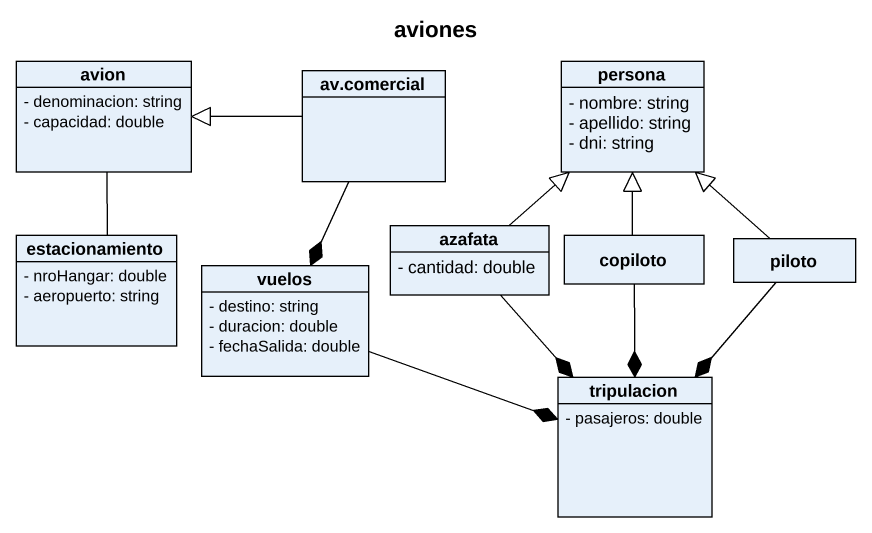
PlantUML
@startuml
title aviones
hide circle
hide empty members
skinparam classAttributeIconSize 0
class avion {
  - denominacion: string
  - capacidad: double
}
class persona {
  - nombre: string
  - apellido: string
  - dni: string
}
class "av.comercial" as av_comercial
class estacionamiento {
  - nroHangar: double
  - aeropuerto: string
}
class vuelos {
  - destino: string
  - duracion: double
  - fechaSalida: double
}
class azafata {
  - cantidad: double
}
class copiloto
class piloto
class tripulacion {
  - pasajeros: double
}
av_comercial -left-|> avion
av_comercial --* vuelos
estacionamiento -up- avion
vuelos -right-* tripulacion
azafata -up-|> persona
azafata --* tripulacion
copiloto -up-|> persona
copiloto --* tripulacion
piloto -up-|> persona
piloto --* tripulacion
@enduml
